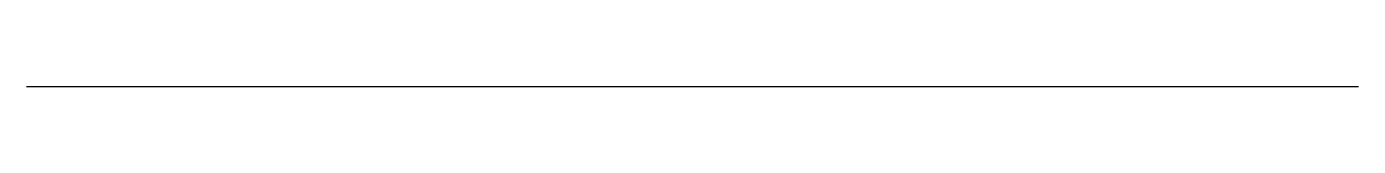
# Model space of a CAD drawing. Header units: metres. Extents: x 0 to 50, y 30 to 30.
import ezdxf

# ---------------------------------------------------------------- set-up
doc = ezdxf.new("R2010")
doc.units = ezdxf.units.M
doc.header["$MEASUREMENT"] = 0
doc.layers.add('SHOWN', color=4, linetype='Continuous')

msp = doc.modelspace()

# ---------------------------------------------------------------- linework, layer by layer
at = {"layer": 'SHOWN'}
msp.add_line((0, 30), (50, 30), dxfattribs=at)

doc.saveas('drawing.dxf')
